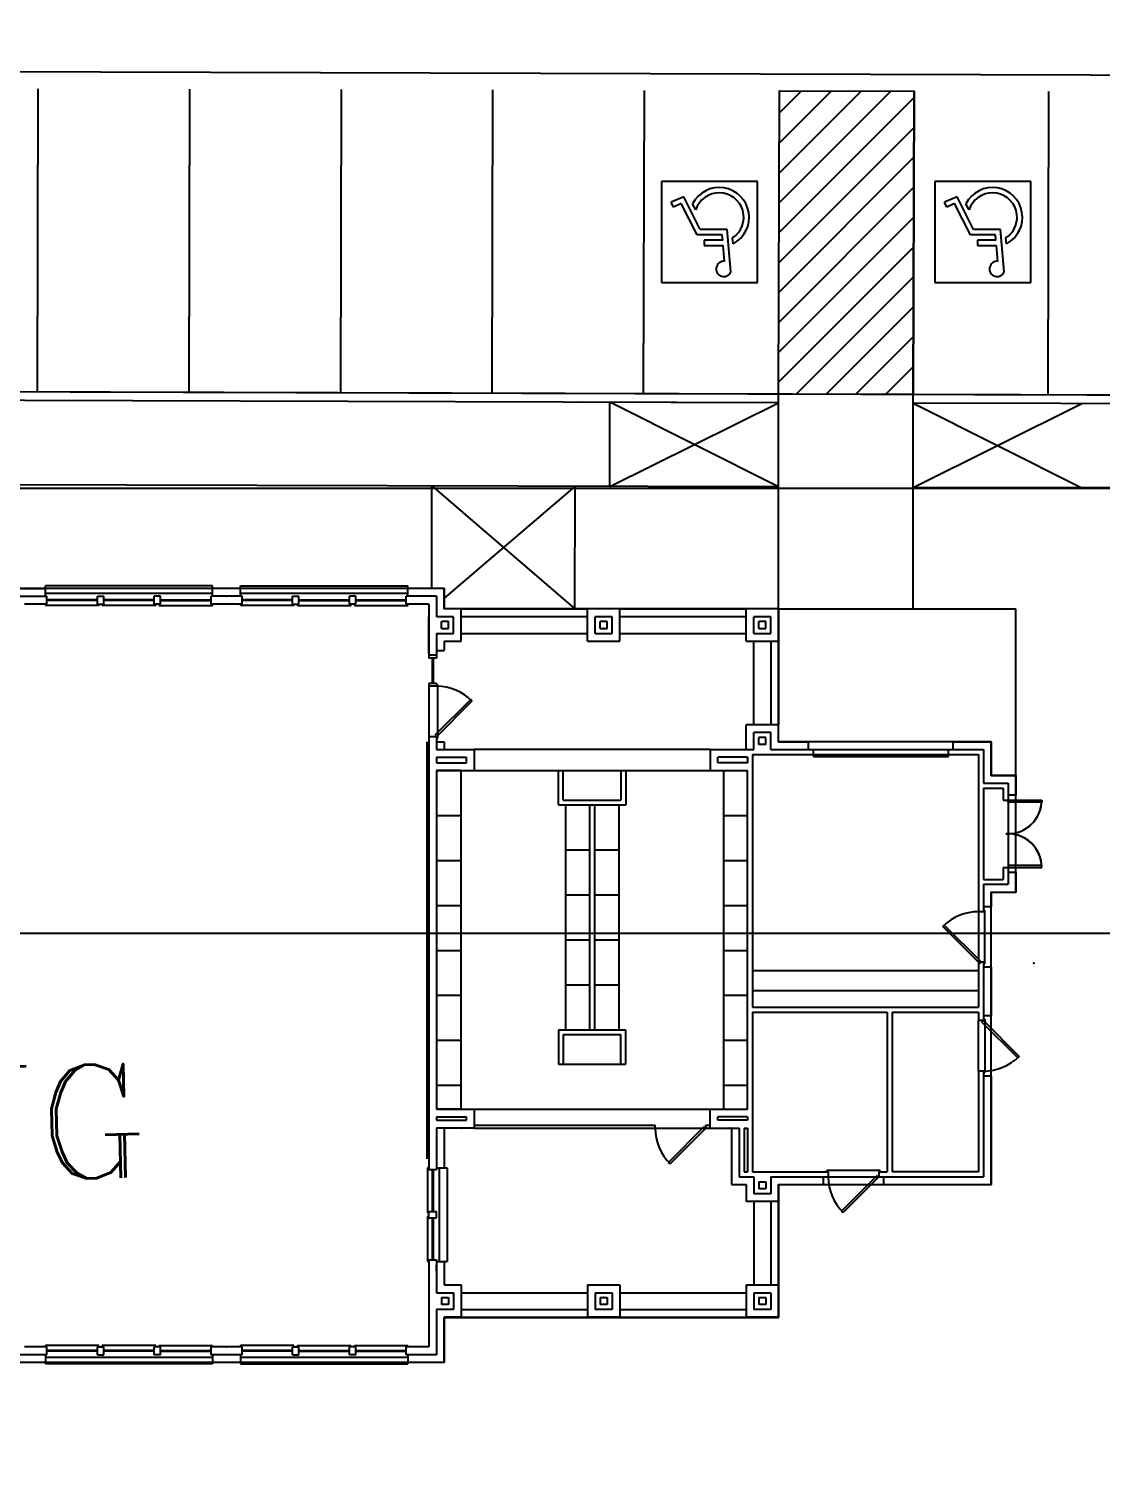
# Model space of a CAD drawing. Header units: feet. Extents: x 26064 to 27719, y 16802 to 28989.
# Drawn here: x 26569.9 to 26633.5, y 17870 to 17956.1 of the extents above; entities that cross this region are included whole.
import ezdxf
from ezdxf.enums import TextEntityAlignment as Align

# ---------------------------------------------------------------- set-up
doc = ezdxf.new("R2010")
doc.units = ezdxf.units.FT
doc.header["$LTSCALE"] = 50
doc.header["$MEASUREMENT"] = 0
doc.header["$PDSIZE"] = -0.5
for name, color, linetype in [('1PAVNG', 250, 'Continuous'), ('BUILDING-DOORS-EXT', 2, 'Continuous'), ('BUILDING-INTERIOR', 251, 'Continuous'), ('BUILDINGS', 5, 'Continuous'), ('CONC-5INCH-BOUNDS', 251, 'Continuous'), ('CURB-B', 4, 'Continuous'), ('CURB-F', 32, 'Continuous'), ('IAN-CHECK', 221, 'Continuous'), ('PAINT-MARKINGS', 32, 'Continuous'), ('PARKSTRIPES', 32, 'Continuous'), ('SIDEWALK', 9, 'Continuous')]:
    doc.layers.add(name, color=color, linetype=linetype)
doc.styles.add('DCADTXTSTYLE9', font='ROMANC')

# ---------------------------------------------------------------- blocks, each defined once
blk = doc.blocks.new('ADA-marking')
for p, q in [((-2.842, 3), (-2.842, -3)), ((2.842, 3), (-2.842, 3)), ((2.842, -3), (2.842, 3)), ((-1.263, 2.368), (-1.043, -0.158)), ((-0.891, 1.737), (-0.809, 0.789)), ((-1.403, 0.699), (-1.373, 0.351)), ((0.316, 0.789), (-0.809, 0.789)), ((-0.781, 0.474), (-0.754, 0.158)), ((-0.781, 0.474), (0.316, 0.474)), ((-0.754, 0.158), (0.739, 0.158)), ((0.316, 0.474), (0.316, 0.789)), ((0.739, 0.158), (1.677, -1.689)), ((-1.043, -0.158), (0.545, -0.158)), ((0.545, -0.158), (1.532, -2.099)), ((0.815, -1.316), (1.002, -1.684)), ((1.677, -1.689), (2.141, -1.482)), ((2.141, -1.482), (2.269, -1.771)), ((1.532, -2.099), (2.269, -1.771)), ((-2.842, -3), (2.842, -3))]:
    blk.add_line(p, q)
for centre, radius, start, end in [((-0.847, 2.188), 0.454, 264.39736, 156.59324), ((-0.574, -0.869), 1.774, 117.88264, 332.63586), ((-0.574, -0.869), 1.458, 123.23953, 342.159)]:
    blk.add_arc(centre, radius, start, end)
blk = doc.blocks.new('LEASING0')
at = {"ltscale": 12}
blk.add_point((1484.5, 41.4), dxfattribs=at)
at = {"layer": 'BUILDING-INTERIOR', "ltscale": 12}
for p, q in [((780.5, 308), (780.5, 310)), ((899.5, 310, 148), (780.5, 310, 148)), ((899.5, 308), (899.5, 310)), ((919.5, 310, 148), (1038.5, 310, 148)), ((919.5, 308), (919.5, 310)), ((1038.5, 308), (1038.5, 310)), ((754.5, 308), (780.5, 308)), ((760, 302.5), (781.5, 302.5)), ((780.5, 302.5), (780.5, 308)), ((899.5, 304.5, 148), (780.5, 304.5, 148)), ((780.5, 302.5, 148), (780.5, 304.5, 148)), ((781.5, 297), (781.5, 302.5)), ((817.5, 300, 151), (781.5, 300, 151)), ((817.5, 297), (817.5, 302.5)), ((817.5, 302.5), (822, 302.5)), ((822, 297), (822, 302.5)), ((858, 300, 151), (822, 300, 151)), ((862.5, 302.5), (858, 302.5)), ((858, 297), (858, 302.5)), ((862.5, 297), (862.5, 302.5)), ((862.5, 300, 151), (898.5, 300, 151)), ((920.5, 302.5), (898.5, 302.5)), ((898.5, 297), (898.5, 302.5)), ((919.5, 308), (899.5, 308)), ((899.5, 302.5), (899.5, 308)), ((899.5, 302.5, 148), (899.5, 304.5, 148)), ((919.5, 302.5), (919.5, 308)), ((1038.5, 304.5, 148), (919.5, 304.5, 148)), ((919.5, 302.5, 148), (919.5, 304.5, 148)), ((920.5, 297), (920.5, 302.5)), ((956.5, 300, 151), (920.5, 300, 151)), ((956.5, 302.5), (961, 302.5)), ((956.5, 297), (956.5, 302.5)), ((961, 297), (961, 302.5)), ((961, 300, 151), (997, 300, 151)), ((997, 297), (997, 302.5)), ((1001.5, 302.5), (997, 302.5)), ((1001.5, 297), (1001.5, 302.5)), ((1001.5, 300, 151), (1037.5, 300, 151)), ((1059, 302.5), (1037.5, 302.5)), ((1037.5, 297), (1037.5, 302.5)), ((1064.5, 308), (1038.5, 308)), ((1038.5, 302.5), (1038.5, 308)), ((1038.5, 302.5, 148), (1038.5, 304.5, 148)), ((1059, 302.5), (1059, 288)), ((1064.5, 308), (1064.5, 293.5)), ((781.5, 297), (765.5, 297)), ((780.5, 297, 148), (780.5, 296, 148)), ((818.5, 296, 148), (780.5, 296, 148)), ((817.5, 299.5, 151), (781.5, 299.5, 151)), ((817.5, 297), (822, 297)), ((818.5, 297, 148), (818.5, 296, 148)), ((821, 297, 148), (821, 296, 148)), ((859, 296, 148), (821, 296, 148)), ((858, 299.5, 151), (822, 299.5, 151)), ((862.5, 297), (858, 297)), ((859, 297, 148), (859, 296, 148)), ((861.5, 297, 148), (861.5, 296, 148)), ((861.5, 296, 148), (899.5, 296, 148)), ((862.5, 299.5, 151), (898.5, 299.5, 151)), ((920.5, 297), (898.5, 297)), ((899.5, 297, 148), (899.5, 296, 148)), ((919.5, 297, 148), (919.5, 296, 148)), ((957.5, 296, 148), (919.5, 296, 148)), ((956.5, 299.5, 151), (920.5, 299.5, 151)), ((956.5, 297), (961, 297)), ((957.5, 297, 148), (957.5, 296, 148)), ((960, 297, 148), (960, 296, 148)), ((960, 296, 148), (998, 296, 148)), ((961, 299.5, 151), (997, 299.5, 151)), ((1001.5, 297), (997, 297)), ((998, 297, 148), (998, 296, 148)), ((1000.5, 297, 148), (1000.5, 296, 148)), ((1000.5, 296, 148), (1038.5, 296, 148)), ((1001.5, 299.5, 151), (1037.5, 299.5, 151)), ((1053.5, 297), (1037.5, 297)), ((1038.5, 297, 148), (1038.5, 296, 148)), ((1053.5, 297), (1053.5, 260.5)), ((1076.5, 293.5), (1064.5, 293.5)), ((1076.5, 270.5), (1076.5, 293.5)), ((1076.5, 293.5), (1166.5, 293.5)), ((1166.5, 270.5), (1166.5, 293.5)), ((1189.5, 293.5), (1166.5, 293.5)), ((1189.5, 270.5), (1189.5, 293.5)), ((1189.5, 293.5), (1279.5, 293.5)), ((1279.5, 270.5), (1279.5, 293.5)), ((1302.5, 293.5), (1279.5, 293.5)), ((1302.5, 270.5), (1302.5, 293.5)), ((1302.5, 293.5), (1302.5, 211)), ((1053.5, 262), (1053.5, 288)), ((1071, 288), (1059, 288)), ((1067.5, 284.5), (1062.5, 284.5)), ((1062.5, 279.5), (1062.5, 284.5)), ((1062.5, 279.5), (1067.5, 279.5)), ((1067.5, 279.5), (1067.5, 284.5)), ((1071, 276), (1071, 288)), ((1166.5, 288), (1076.5, 288)), ((1172, 276), (1172, 288)), ((1184, 288), (1172, 288)), ((1175.5, 279.5), (1175.5, 284.5)), ((1180.5, 284.5), (1175.5, 284.5)), ((1175.5, 279.5), (1180.5, 279.5)), ((1180.5, 279.5), (1180.5, 284.5)), ((1184, 276), (1184, 288)), ((1279.5, 288), (1189.5, 288)), ((1285, 276), (1285, 288)), ((1297, 288), (1285, 288)), ((1288.5, 279.5), (1288.5, 284.5)), ((1293.5, 284.5), (1288.5, 284.5)), ((1288.5, 279.5), (1293.5, 279.5)), ((1293.5, 279.5), (1293.5, 284.5)), ((1297, 276), (1297, 288)), ((1059, 276), (1059, 260.5)), ((1059, 276), (1071, 276)), ((1064.5, 270.5), (1076.5, 270.5)), ((1064.5, 270.5), (1064.5, 264)), ((1076.5, 276), (1166.5, 276)), ((1166.5, 270.5), (1189.5, 270.5)), ((1172, 276), (1184, 276)), ((1189.5, 276), (1279.5, 276)), ((1279.5, 270.5), (1302.5, 270.5)), ((1285, 276), (1297, 276)), ((1285, 211), (1285, 270.5)), ((1297, 270.5), (1297, 211)), ((1053.5, 260.5), (1053.5, 258.5)), ((1059, 260.5), (1053.5, 260.5)), ((1059, 258.5), (1053.5, 258.5)), ((1059, 258.5), (1053.5, 258.5)), ((1056, 258.5, 191), (1056, 240.5, 191)), ((1056.5, 258.5, 191), (1056.5, 240.5, 191)), ((1059, 264), (1064.5, 264)), ((1059, 260.5), (1059, 258.5)), ((1053.5, 240.5), (1053.5, 238.5)), ((1059, 240.5), (1053.5, 240.5)), ((1053.5, 238.5), (1053.5, 202.5)), ((1059, 238.5), (1053.5, 238.5)), ((1059, 240.5), (1059, 238.5)), ((1059, 239.5), (1060, 239.5)), ((1060, 201.5), (1060, 239.5)), ((1083.4, 229), (1057.9, 203.6)), ((1059, 202.5), (1084.5, 228)), ((1084.5, 228), (1083.4, 229)), ((1302.5, 211), (1279.5, 211)), ((1279.5, 193.5), (1279.5, 211)), ((1302.5, 199), (1302.5, 211)), ((1053.5, 202.5), (1053.5, -105.4)), ((1059, 202.5), (1053.5, 202.5)), ((1057.9, 203.6), (1059, 202.5)), ((1059, 202.5), (1059, 193.5)), ((1059, 201.5), (1060, 201.5)), ((1059, 199), (1064.5, 199)), ((1064.5, 199), (1064.5, 193.5)), ((1285, 193.5), (1285, 205.5)), ((1297, 205.5), (1285, 205.5)), ((1288.5, 197), (1288.5, 202)), ((1293.5, 202), (1288.5, 202)), ((1293.5, 197), (1288.5, 197)), ((1293.5, 197), (1293.5, 202)), ((1297, 193.5), (1297, 205.5)), ((1302.5, 199), (1324, 199)), ((1324, 193.5), (1324, 199)), ((1427, 199), (1454, 199)), ((1427, 193.5), (1427, 199)), ((1454, 199), (1454, 175)), ((1059, 193.5), (1085.8, 193.5)), ((1059, 188), (1059, 184)), ((1059, 188), (1080.3, 188)), ((1080.3, 184), (1080.3, 188)), ((1085.8, 193.5), (1085.8, 178.5)), ((1253.8, 193.5), (1085.8, 193.5)), ((1253.8, 193.5), (1285, 193.5)), ((1253.8, 193.5), (1253.8, 178.5)), ((1280.5, 188), (1259.3, 188)), ((1259.3, 184), (1259.3, 188)), ((1280.5, 188), (1280.5, 184)), ((1280.5, 186.9), (1280.5, 188)), ((1284, 190), (1284, 10)), ((1284, 190), (1327.5, 190)), ((1297, 193.5), (1327.5, 193.5)), ((1327.5, 190), (1327.5, 193.5)), ((1327.5, 193.5), (1423.5, 193.5)), ((1327.5, 190), (1423.5, 190)), ((1327.5, 188.5), (1327.5, 190)), ((1327.5, 188.5), (1423.5, 188.5)), ((1423.5, 193.5), (1448.5, 193.5)), ((1423.5, 190), (1423.5, 193.5)), ((1423.5, 188.5), (1423.5, 190)), ((1423.5, 190), (1445, 190)), ((1445, 190), (1445, 78)), ((1448.5, 193.5), (1448.5, 169.5)), ((1059, 184), (1080.3, 184)), ((1059, 178.5), (1059, -62.5)), ((1059, 178.5), (1085.8, 178.5)), ((1076.3, 178.5), (1059, 178.5)), ((1076.3, 178.5), (1076.3, -62.5)), ((1085.8, 178.5), (1253.8, 178.5)), ((1145.8, 154), (1145.8, 178.5)), ((1145.8, 178.5), (1149.3, 178.5)), ((1149.3, 157.5), (1149.3, 178.5)), ((1149.3, 178.5), (1190.3, 178.5)), ((1190.3, 178.5), (1190.3, 157.5)), ((1190.3, 178.5), (1193.8, 178.5)), ((1193.8, 178.5), (1193.8, 154)), ((1253.8, 178.5), (1280.5, 178.5)), ((1280.5, 184), (1259.3, 184)), ((1263.3, 178.5), (1263.3, -62.5)), ((1263.3, 178.5), (1280.5, 178.5)), ((1280.5, -62.5), (1280.5, 178.5)), ((1448.5, 169.5), (1466, 169.5)), ((1448.5, 166), (1448.5, 101)), ((1448.5, 166), (1462.5, 166)), ((1454, 175), (1471.5, 175)), ((1462.5, 166), (1462.5, 157.5)), ((1466, 169.5), (1466, 157.5)), ((1471.5, 175), (1471.5, 161)), ((1149.3, 157.5), (1190.3, 157.5)), ((1462.5, 157.5), (1466, 157.5)), ((1471.5, 161), (1466, 161)), ((1466, 157.5), (1490, 157.5)), ((1466, 156), (1466, 157.5)), ((1466, 157.5), (1466, 109.5)), ((1490, 156), (1466, 156)), ((1471.5, 106), (1471.5, 161)), ((1490, 157.5), (1490, 156)), ((1059, 146.5), (1076.3, 146.5)), ((1145.8, 154), (1193.8, 154)), ((1150.8, 154), (1150.8, -6)), ((1168, 154), (1168, -6)), ((1171.5, 154), (1171.5, -6)), ((1188.8, 154), (1188.8, -6)), ((1263.3, 146.5), (1280.5, 146.5)), ((1466, 133.5), (1464.5, 133.5)), ((1466, 133.5), (1464.5, 133.5)), ((1059, 114.5), (1076.3, 114.5)), ((1150.8, 122), (1168, 122)), ((1171.5, 122), (1188.8, 122)), ((1263.3, 114.5), (1280.5, 114.5)), ((1462.5, 109.5), (1462.5, 101)), ((1462.5, 109.5), (1466, 109.5)), ((1490, 111), (1466, 111)), ((1466, 111), (1466, 109.5)), ((1466, 109.5), (1490, 109.5)), ((1466, 109.5), (1466, 97.5)), ((1471.5, 106), (1466, 106)), ((1471.5, 106), (1471.5, 92)), ((1490, 109.5), (1490, 111)), ((1448.5, 101), (1462.5, 101)), ((1448.5, 97.5), (1448.5, 78)), ((1448.5, 97.5), (1466, 97.5)), ((1150.8, 90), (1168, 90)), ((1171.5, 90), (1188.8, 90)), ((1454, 92), (1471.5, 92)), ((1454, 92), (1454, 81.5)), ((1059, 82.5), (1076.3, 82.5)), ((1263.3, 82.5), (1280.5, 82.5)), ((1445, 78), (1445, 42)), ((1448.5, 78), (1445, 78)), ((1454, 81.5), (1448.5, 81.5)), ((1448.5, 79), (1449.5, 79)), ((1449.5, 41), (1449.5, 79)), ((1454, 38.5), (1454, 81.5)), ((1419.5, 67.5), (1420.6, 68.5)), ((1445, 42), (1419.5, 67.5)), ((1420.6, 68.5), (1446.1, 43.1)), ((1150.8, 58), (1168, 58)), ((1171.5, 58), (1188.8, 58)), ((1059, 50.5), (1076.3, 50.5)), ((1263.3, 50.5), (1280.5, 50.5)), ((1446.1, 43.1), (1445, 42)), ((1445, 42), (1445, 10)), ((1448.5, 42), (1445, 42)), ((1448.5, 42), (1448.5, 0.5)), ((1445, 36), (1284, 36)), ((1448.5, 41), (1449.5, 41)), ((1454, 38.5), (1448.5, 38.5)), ((1454, 38.5), (1454, 4)), ((1150.8, 26), (1168, 26)), ((1171.5, 26), (1188.8, 26)), ((1059, 18.5), (1076.3, 18.5)), ((1263.3, 18.5), (1280.5, 18.5)), ((1284, 10), (1445, 10)), ((1284, 6.5), (1284, -107.2)), ((1284, 6.5), (1380, 6.5)), ((1380, 6.5), (1380, -107.2)), ((1383.5, 6.5), (1445, 6.5)), ((1383.5, 6.5), (1383.5, -107.2)), ((1445, 6.5), (1445, 0.5)), ((1445, -35.5), (1445, 0.5)), ((1448.5, 0.5), (1445, 0.5)), ((1447.4, -0.6), (1448.5, 0.5)), ((1454, 4), (1448.5, 4)), ((1448.5, 1.5), (1449.5, 1.5)), ((1448.5, 0.5), (1474, -25)), ((1449.5, 1.5), (1449.5, -36.5)), ((1454, -39), (1454, 4)), ((1145.8, -6), (1145.8, -30.5)), ((1145.8, -6), (1193.8, -6)), ((1149.3, -9.5), (1149.3, -30.5)), ((1149.3, -9.5), (1190.3, -9.5)), ((1150.8, -6), (1168, -6)), ((1171.5, -6), (1188.8, -6)), ((1190.3, -30.5), (1190.3, -9.5)), ((1193.8, -30.5), (1193.8, -6)), ((1472.9, -26), (1447.4, -0.6)), ((1059, -13.5), (1076.3, -13.5)), ((1263.3, -13.5), (1280.5, -13.5)), ((1145.8, -30.5), (1149.3, -30.5)), ((1149.3, -30.5), (1190.3, -30.5)), ((1190.3, -30.5), (1193.8, -30.5)), ((1474, -25), (1472.9, -26)), ((1445, -35.5), (1445, -107.2)), ((1448.5, -35.5), (1445, -35.5)), ((1448.5, -35.5), (1448.5, -110.7)), ((1448.5, -36.5), (1449.5, -36.5)), ((1454, -39), (1448.5, -39)), ((1454, -39), (1454, -116.2)), ((1059, -45.5), (1076.3, -45.5)), ((1263.3, -45.5), (1280.5, -45.5)), ((1059, -62.5), (1085.8, -62.5)), ((1076.3, -62.5), (1059, -62.5)), ((1059, -68), (1059, -70.5)), ((1059, -68), (1080.3, -68)), ((1059, -70.5), (1080.3, -70.5)), ((1080.3, -70.5), (1080.3, -68)), ((1085.8, -62.5), (1085.8, -76)), ((1085.8, -62.5), (1253.8, -62.5)), ((1253.8, -62.5), (1280.5, -62.5)), ((1253.8, -76), (1253.8, -62.5)), ((1280.5, -68), (1259.3, -68)), ((1259.3, -70.5), (1259.3, -68)), ((1280.5, -70.5), (1259.3, -70.5)), ((1263.3, -62.5), (1280.5, -62.5)), ((1280.5, -68), (1280.5, -70.5)), ((1059, -76), (1059, -105.4)), ((1085.8, -76), (1059, -76)), ((1064.5, -76), (1064.5, -104.4)), ((1076.5, -76), (1074, -76)), ((1085.8, -74), (1214.8, -74)), ((1085.8, -76), (1214.8, -76)), ((1085.8, -76), (1253.8, -76)), ((1214.8, -76), (1214.8, -74)), ((1224.2, -100.4), (1249.7, -74.9)), ((1250.8, -76), (1225.3, -101.5)), ((1249.7, -74.9), (1250.8, -76)), ((1250.8, -74), (1253.8, -74)), ((1250.8, -76), (1250.8, -74)), ((1250.8, -76), (1253.8, -76)), ((1253.8, -76), (1274.5, -76)), ((1269, -76), (1269, -116.2)), ((1274.5, -76), (1274.5, -110.7)), ((1278, -76), (1280.5, -76)), ((1278, -76), (1278, -107.2)), ((1280.5, -76), (1280.5, -107.2)), ((1225.3, -101.5), (1224.2, -100.4)), ((1052.5, -104.4, 225), (1052.5, -136.4, 225)), ((1053.5, -104.4, 225), (1052.5, -104.4, 225)), ((1053.5, -105.4), (1059, -105.4)), ((1056, -105.4, 228), (1056, -135.4, 228)), ((1056.5, -105.4, 228), (1056.5, -135.4, 228)), ((1059, -104.4), (1064.5, -104.4)), ((1059, -104.4, 225), (1061, -104.4, 225)), ((1061, -104.4, 225), (1061, -170.9, 225)), ((1064.5, -104.4), (1066.5, -104.4)), ((1066.5, -104.4, 225), (1066.5, -170.9, 225)), ((1274.5, -110.7), (1285, -110.7)), ((1278, -107.2), (1280.5, -107.2)), ((1284, -107.2), (1338, -107.2)), ((1285, -110.7), (1285, -122.7)), ((1297, -110.7), (1338, -110.7)), ((1297, -110.7), (1297, -122.7)), ((1334.5, -116.2), (1334.5, -110.7)), ((1375, -106.2), (1337, -106.2)), ((1337, -107.2), (1337, -106.2)), ((1338, -107.2), (1338, -110.7)), ((1338, -110.7), (1374, -110.7)), ((1347.5, -135.1), (1372.9, -109.7)), ((1374, -110.7), (1348.5, -136.2)), ((1372.9, -109.7), (1374, -110.7)), ((1374, -107.2), (1380, -107.2)), ((1374, -107.2), (1374, -110.7)), ((1374, -110.7), (1448.5, -110.7)), ((1375, -107.2), (1375, -106.2)), ((1377.5, -116.2), (1377.5, -110.7)), ((1445, -107.2), (1383.5, -107.2)), ((1269, -116.2), (1279.5, -116.2)), ((1279.5, -116.2), (1279.5, -128.2)), ((1297, -122.7), (1285, -122.7)), ((1288.5, -114.2), (1293.5, -114.2)), ((1288.5, -114.2), (1288.5, -119.2)), ((1293.5, -119.2), (1288.5, -119.2)), ((1293.5, -114.2), (1293.5, -119.2)), ((1302.5, -116.2), (1302.5, -128.2)), ((1302.5, -116.2), (1334.5, -116.2)), ((1334.5, -116.2), (1377.5, -116.2)), ((1377.5, -116.2), (1454, -116.2)), ((1302.5, -128.2), (1279.5, -128.2)), ((1285, -128.2), (1285, -187.7)), ((1297, -128.2), (1297, -187.7)), ((1302.5, -128.2), (1302.5, -187.7)), ((1052.5, -136.4, 148), (1053.5, -136.4, 148)), ((1052.5, -138.9, 225), (1052.5, -170.9, 225)), ((1052.5, -138.9, 148), (1053.5, -138.9, 148)), ((1053.5, -139.9), (1053.5, -135.4)), ((1053.5, -139.9), (1053.5, -135.4)), ((1053.5, -135.4), (1059, -135.4)), ((1053.5, -139.9), (1059, -139.9)), ((1056, -139.9, 228), (1056, -169.9, 228)), ((1056.5, -139.9, 228), (1056.5, -169.9, 228)), ((1059, -139.9), (1059, -135.4)), ((1059, -139.9), (1059, -135.4)), ((1348.5, -136.2), (1347.5, -135.1)), ((1053.5, -170.9, 225), (1052.5, -170.9, 225)), ((1053.5, -169.9), (1053.5, -231.8)), ((1053.5, -169.9), (1059, -169.9)), ((1059, -169.9), (1059, -193.2)), ((1059, -170.9), (1064.5, -170.9)), ((1059, -170.9, 225), (1061, -170.9, 225)), ((1059, -177.7), (1059, -173.3)), ((1064.5, -170.9), (1064.5, -187.7)), ((1064.5, -170.9), (1066.5, -170.9)), ((1059, -193.2), (1071, -193.2)), ((1064.5, -187.7), (1076.5, -187.7)), ((1071, -193.2), (1071, -205.2)), ((1076.5, -187.7), (1076.5, -210.7)), ((1076.5, -193.2), (1166.5, -193.2)), ((1166.5, -187.7), (1166.5, -210.7)), ((1166.5, -187.7), (1189.5, -187.7)), ((1172, -193.2), (1184, -193.2)), ((1172, -193.2), (1172, -205.2)), ((1184, -193.2), (1184, -205.2)), ((1189.5, -187.7), (1189.5, -210.7)), ((1189.5, -193.2), (1279.5, -193.2)), ((1279.5, -187.7), (1302.5, -187.7)), ((1279.5, -187.7), (1279.5, -210.7)), ((1285, -193.2), (1297, -193.2)), ((1285, -193.2), (1285, -205.2)), ((1297, -193.2), (1297, -205.2)), ((1302.5, -187.7), (1302.5, -210.7)), ((1059, -205.2), (1059, -237.3)), ((1071, -205.2), (1059, -205.2)), ((1062.5, -196.7), (1067.5, -196.7)), ((1062.5, -196.7), (1062.5, -201.7)), ((1067.5, -201.7), (1062.5, -201.7)), ((1067.5, -196.7), (1067.5, -201.7)), ((1076.5, -205.2), (1166.5, -205.2)), ((1184, -205.2), (1172, -205.2)), ((1175.5, -196.7), (1180.5, -196.7)), ((1175.5, -196.7), (1175.5, -201.7)), ((1180.5, -201.7), (1175.5, -201.7)), ((1180.5, -196.7), (1180.5, -201.7)), ((1189.5, -205.2), (1279.5, -205.2)), ((1297, -205.2), (1285, -205.2)), ((1288.5, -196.7), (1293.5, -196.7)), ((1288.5, -196.7), (1288.5, -201.7)), ((1293.5, -201.7), (1288.5, -201.7)), ((1293.5, -196.7), (1293.5, -201.7)), ((1064.5, -210.7), (1064.5, -242.8)), ((1076.5, -210.7), (1064.5, -210.7)), ((1076.5, -210.7), (1166.5, -210.7)), ((1189.5, -210.7), (1166.5, -210.7)), ((1189.5, -210.7), (1279.5, -210.7)), ((1302.5, -210.7), (1279.5, -210.7)), ((781.5, -237.3), (760, -237.3)), ((781.5, -231.8), (765.5, -231.8)), ((818.5, -230.8, 148), (780.5, -230.8, 148)), ((780.5, -231.8, 148), (780.5, -230.8, 148)), ((780.5, -237.3), (780.5, -242.8)), ((780.5, -237.3, 148), (780.5, -239.3, 148)), ((781.5, -237.3), (781.5, -231.8)), ((817.5, -234.3, 151), (781.5, -234.3, 151)), ((817.5, -234.8, 151), (781.5, -234.8, 151)), ((817.5, -237.3), (817.5, -231.8)), ((817.5, -231.8), (822, -231.8)), ((817.5, -237.3), (822, -237.3)), ((818.5, -231.8, 148), (818.5, -230.8, 148)), ((859, -230.8, 148), (821, -230.8, 148)), ((821, -231.8, 148), (821, -230.8, 148)), ((822, -237.3), (822, -231.8)), ((858, -234.3, 151), (822, -234.3, 151)), ((858, -234.8, 151), (822, -234.8, 151)), ((862.5, -231.8), (858, -231.8)), ((858, -237.3), (858, -231.8)), ((862.5, -237.3), (858, -237.3)), ((859, -231.8, 148), (859, -230.8, 148)), ((861.5, -231.8, 148), (861.5, -230.8, 148)), ((861.5, -230.8, 148), (899.5, -230.8, 148)), ((862.5, -237.3), (862.5, -231.8)), ((862.5, -234.3, 151), (898.5, -234.3, 151)), ((862.5, -234.8, 151), (898.5, -234.8, 151)), ((920.5, -231.8), (898.5, -231.8)), ((898.5, -237.3), (898.5, -231.8)), ((920.5, -237.3), (898.5, -237.3)), ((899.5, -231.8, 148), (899.5, -230.8, 148)), ((899.5, -237.3), (899.5, -242.8)), ((899.5, -237.3, 148), (899.5, -239.3, 148)), ((957.5, -230.8, 148), (919.5, -230.8, 148)), ((919.5, -231.8, 148), (919.5, -230.8, 148)), ((919.5, -237.3), (919.5, -242.8)), ((919.5, -237.3, 148), (919.5, -239.3, 148)), ((920.5, -237.3), (920.5, -231.8)), ((956.5, -234.3, 151), (920.5, -234.3, 151)), ((956.5, -234.8, 151), (920.5, -234.8, 151)), ((956.5, -231.8), (961, -231.8)), ((956.5, -237.3), (956.5, -231.8)), ((956.5, -237.3), (961, -237.3)), ((957.5, -231.8, 148), (957.5, -230.8, 148)), ((960, -230.8, 148), (998, -230.8, 148)), ((960, -231.8, 148), (960, -230.8, 148)), ((961, -237.3), (961, -231.8)), ((961, -234.3, 151), (997, -234.3, 151)), ((961, -234.8, 151), (997, -234.8, 151)), ((997, -237.3), (997, -231.8)), ((1001.5, -231.8), (997, -231.8)), ((1001.5, -237.3), (997, -237.3)), ((998, -231.8, 148), (998, -230.8, 148)), ((1000.5, -230.8, 148), (1038.5, -230.8, 148)), ((1000.5, -231.8, 148), (1000.5, -230.8, 148)), ((1001.5, -237.3), (1001.5, -231.8)), ((1001.5, -234.3, 151), (1037.5, -234.3, 151)), ((1001.5, -234.8, 151), (1037.5, -234.8, 151)), ((1053.5, -231.8), (1037.5, -231.8)), ((1037.5, -237.3), (1037.5, -231.8)), ((1059, -237.3), (1037.5, -237.3)), ((1038.5, -231.8, 148), (1038.5, -230.8, 148)), ((1038.5, -237.3), (1038.5, -242.8)), ((1038.5, -237.3, 148), (1038.5, -239.3, 148)), ((780.5, -242.8), (754.5, -242.8)), ((899.5, -239.3, 148), (780.5, -239.3, 148)), ((780.5, -242.8), (780.5, -243.8)), ((899.5, -243.8, 148), (780.5, -243.8, 148)), ((919.5, -242.8), (899.5, -242.8)), ((899.5, -242.8), (899.5, -243.8)), ((1038.5, -239.3, 148), (919.5, -239.3, 148)), ((919.5, -242.8), (919.5, -243.8)), ((919.5, -243.8, 148), (1038.5, -243.8, 148)), ((1064.5, -242.8), (1038.5, -242.8)), ((1038.5, -242.8), (1038.5, -243.8))]:
    blk.add_line(p, q, dxfattribs=at)
at = {"layer": 'BUILDING-INTERIOR', "ltscale": 6}
for p, q in [((1052, 198.8), (1052, -97.9)), ((1284, 22), (1445, 22))]:
    blk.add_line(p, q, dxfattribs=at)
at = {"layer": 'BUILDING-INTERIOR', "ltscale": 4}
blk.add_line((1050, -237.3), (1050, -237.3), dxfattribs=at)
at = {"layer": 'BUILDING-INTERIOR', "ltscale": 12}
for centre, radius, start, end in [((1059, 202.5), 36, 45, 90), ((1466, 157.5), 24, 270, 0), ((1466, 109.5), 24, 0, 90), ((1445, 42), 36, 90, 135), ((1448.5, 0.5), 36, 270, 315), ((1250.8, -76), 36, 180, 225), ((1374, -110.7), 36, 180, 225)]:
    blk.add_arc(centre, radius, start, end, dxfattribs=at)
at = {"layer": 'BUILDING-INTERIOR', "ltscale": 4}
for p in [(909.5, 302.5), (909.5, -231.8)]:
    blk.add_point(p, dxfattribs=at)
at = {"layer": 'BUILDING-INTERIOR', "ltscale": 12}
for p in [(1178, 279.5), (1445.9, 41.4), (1077, -76), (1268, -76), (1178, -196.7), (1172, -210.7)]:
    blk.add_point(p, dxfattribs=at)

msp = doc.modelspace()

# ---------------------------------------------------------------- hatches: boundary and pattern name
at = {"layer": 'PAINT-MARKINGS'}
h = msp.add_hatch(dxfattribs=at)
h.set_pattern_fill('ANSI31', scale=10, style=0)
h.set_pattern_definition([(45, (-2.2508, 0), (-0.883883476, 0.883883476), [])])
h.paths.add_polyline_path([(26622.42967, 17952.39159), (26614.4297, 17952.41493), (26614.37717, 17934.41501), (26622.37713, 17934.39166)])

# ---------------------------------------------------------------- linework, layer by layer
at = {"layer": 'BUILDING-DOORS-EXT', "color": 7}
for p, q in [((26628.0007, 17910.34605), (26630.0007, 17910.34605)), ((26628.0007, 17910.22105), (26628.0007, 17910.34605)), ((26630.0007, 17910.22105), (26628.0007, 17910.22105)), ((26630.0007, 17910.34605), (26630.0007, 17910.22105)), ((26630.0007, 17906.47105), (26628.0007, 17906.47105)), ((26628.0007, 17906.47105), (26628.0007, 17906.34605)), ((26628.0007, 17906.34605), (26630.0007, 17906.34605)), ((26630.0007, 17906.34605), (26630.0007, 17906.47105))]:
    msp.add_line(p, q, dxfattribs=at)
for centre, start, end in [((26627.99467, 17910.34855), 266.5998767, 359.9287141), ((26627.99467, 17906.34356), 0.0712859, 93.4001233)]:
    msp.add_arc(centre, 2.00603, start, end, dxfattribs=at)
at = {"layer": 'BUILDINGS', "color": 7, "flags": 128}
msp.add_lwpolyline([(26568.70903, 17876.99189), (26594.54237, 17876.99189), (26594.54237, 17879.65959), (26614.37571, 17879.65959), (26614.37571, 17887.53458), (26627.0007, 17887.53458), (26627.0007, 17904.88772), (26628.45903, 17904.88772), (26628.45903, 17911.80439), (26627.0007, 17911.80439), (26627.0007, 17913.80439), (26624.7507, 17913.80439), (26616.16737, 17913.80439), (26614.37571, 17913.80439), (26614.37571, 17914.80439), (26614.37571, 17921.6794), (26595.54237, 17921.67939), (26594.54237, 17921.67939), (26594.54237, 17922.88772), (26568.70903, 17922.88772)], dxfattribs=at)
at = {"layer": 'CONC-5INCH-BOUNDS', "color": 7, "flags": 128}
msp.add_lwpolyline([(26525.37755, 17934.67476), (26525.42487, 17950.88948, 0.23538892), (26524.63365, 17952.4887), (26525.54023, 17953.68374), (26541.49084, 17953.63719), (26639.43254, 17953.35054), (26639.37706, 17934.34205)], format="xyb", close=True, dxfattribs=at)
at = {"layer": 'CURB-B', "color": 7, "flags": 128}
for points in [[(26614.37571, 17933.91501), (26524.87609, 17934.17622)], [(26614.37571, 17933.91501), (26602.37576, 17933.95004)], [(26639.8756, 17933.84059), (26622.37571, 17933.89166)]]:
    msp.add_lwpolyline(points, dxfattribs=at)
at = {"layer": 'CURB-F', "color": 7}
msp.add_line((26639.37706, 17934.34205), (26525.37755, 17934.67476), dxfattribs=at)
at = {"layer": 'IAN-CHECK', "color": 7}
for points in [[(26517.84472, 17958.7617), (26656.98906, 17958.7617), (26656.98906, 17902.4215), (26517.84472, 17902.4215)], [(26465.80042, 17928.83939), (26634.6073, 17928.83939), (26634.6073, 17805.10663), (26465.80042, 17805.10663)]]:
    msp.add_lwpolyline(points, close=True, dxfattribs=at)
at = {"layer": 'PAINT-MARKINGS', "color": 7}
for p, q in [((26597.37724, 17934.46463), (26597.42977, 17952.46455)), ((26606.3772, 17934.43836), (26606.42974, 17952.43828)), ((26614.37717, 17934.41501), (26614.4297, 17952.41493)), ((26622.37713, 17934.39166), (26622.42967, 17952.39159)), ((26630.3771, 17934.36831), (26630.42963, 17952.36824))]:
    msp.add_line(p, q, dxfattribs=at)
at = {"layer": 'PAINT-MARKINGS', "color": 7, "flags": 128}
msp.add_lwpolyline([(26614.37717, 17934.41501), (26614.4297, 17952.41493), (26622.42967, 17952.39159), (26622.37713, 17934.39166)], close=True, dxfattribs=at)
at = {"layer": 'PARKSTRIPES', "color": 7}
for p, q in [((26570.42986, 17952.53394), (26570.37736, 17934.54343)), ((26579.42982, 17952.50767), (26579.37732, 17934.51716)), ((26588.42979, 17952.4814), (26588.37728, 17934.49089))]:
    msp.add_line(p, q, dxfattribs=at)
at = {"layer": 'SIDEWALK', "color": 7}
for p, q in [((26614.37571, 17921.6794), (26614.37571, 17934.41501)), ((26622.37571, 17921.6794), (26622.37571, 17934.39167)), ((26604.37571, 17928.94418), (26604.37571, 17933.9442)), ((26614.37571, 17928.91499), (26604.37571, 17933.9442)), ((26604.37571, 17928.94418), (26614.37571, 17933.91501)), ((26622.37571, 17933.89166), (26632.37571, 17928.86246)), ((26622.37571, 17928.89164), (26632.37571, 17933.86248)), ((26614.37571, 17928.91499), (26502.2065, 17929.24237)), ((26593.79645, 17922.88772), (26593.81423, 17928.98157)), ((26593.81423, 17928.98157), (26602.29296, 17921.67939)), ((26602.3142, 17928.95676), (26594.54237, 17922.31944)), ((26602.29296, 17921.67939), (26602.3142, 17928.95676)), ((26634.62653, 17928.86246), (26622.37571, 17928.89164)), ((26614.37571, 17921.6794), (26628.45903, 17921.6794)), ((26628.45903, 17911.80439), (26628.45903, 17921.6794))]:
    msp.add_line(p, q, dxfattribs=at)

# ---------------------------------------------------------------- block references
at = {"layer": '1PAVNG', "color": 7, "ltscale": 0.03125, "xscale": 0.08333333333212067, "yscale": 0.08333333333212067, "zscale": 0.08333333333333333}
msp.add_blockref('LEASING0', (26505.83396, 17897.22105), dxfattribs=at)
at = {"layer": 'PAINT-MARKINGS', "color": 7, "rotation": 180}
for p in [(26610.28564, 17944.03427), (26626.50668, 17944.03427)]:
    msp.add_blockref('ADA-marking', p, dxfattribs=at)

# ---------------------------------------------------------------- texts
at = {"layer": 'BUILDING-INTERIOR', "color": 7, "ltscale": 12, "style": 'DCADTXTSTYLE9', "width": 0.993}
msp.add_text('LEASING', height=6.75, rotation=1.2848977, dxfattribs=at).set_placement((26538.05711, 17885.0773), align=Align.BOTTOM_LEFT)

doc.saveas('drawing.dxf')
